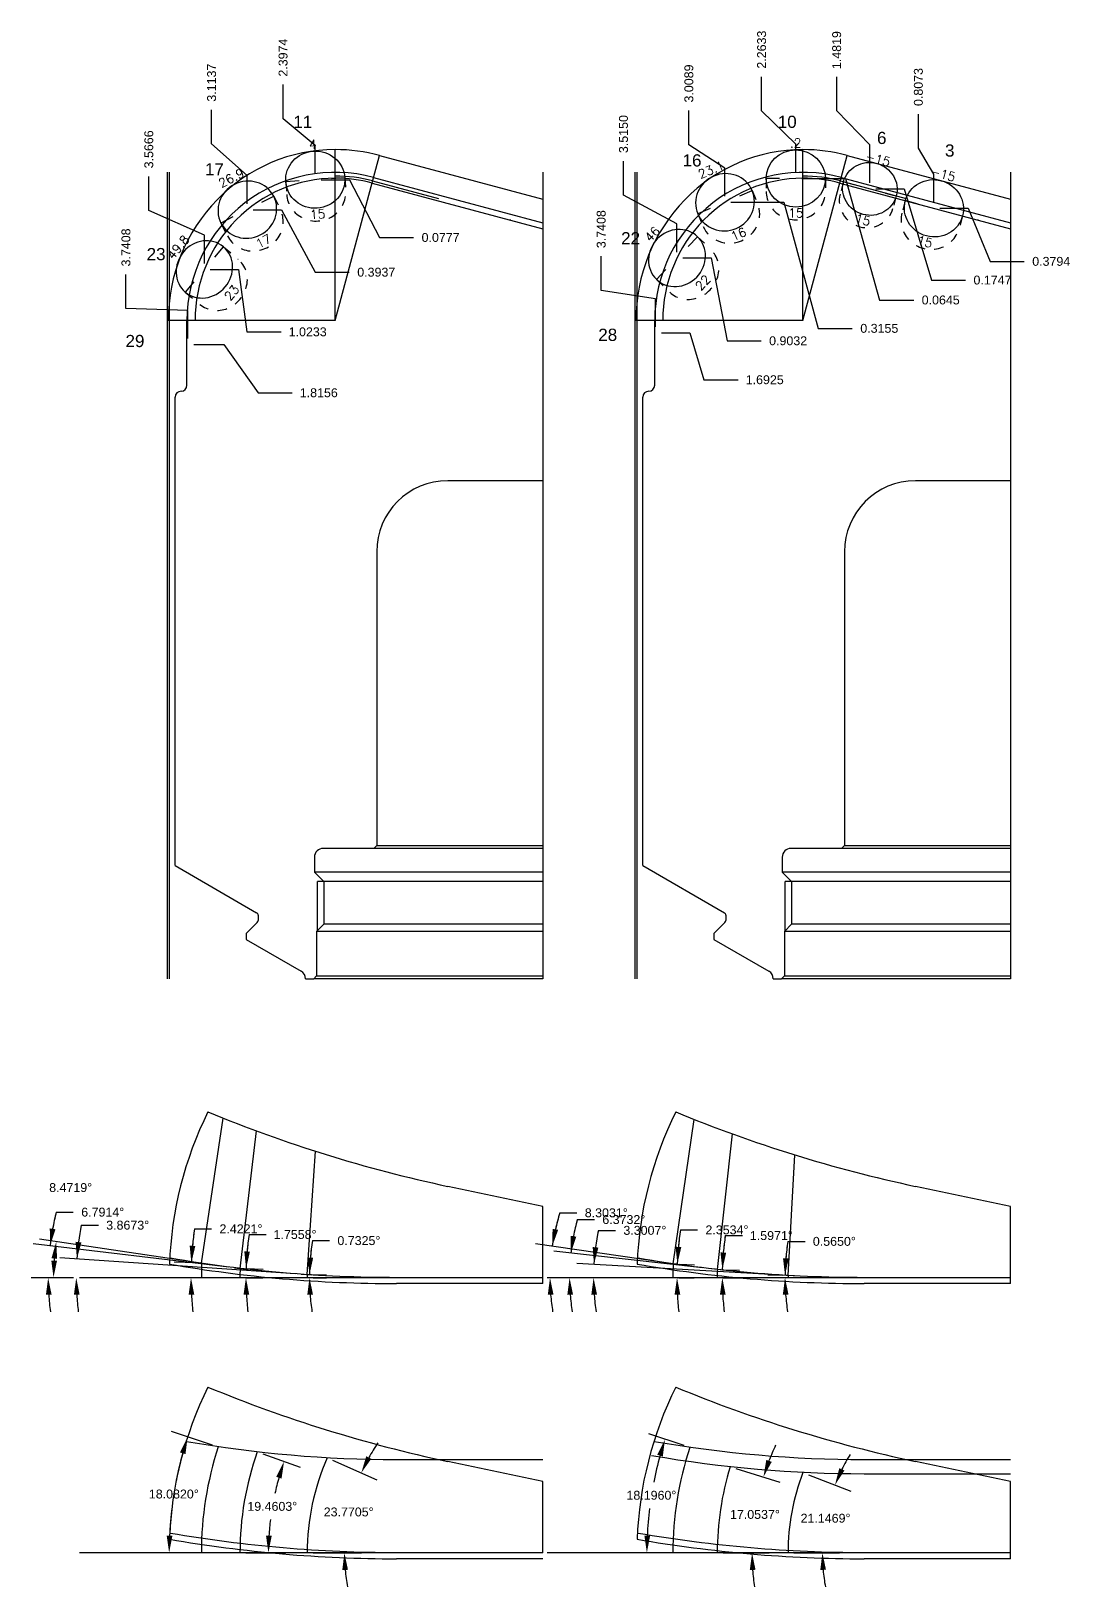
# Model space of a CAD drawing. Header units: inches. Extents: x 97.4 to 144.9, y -24 to -7.6.
# Drawn here: x 117.21 to 128.15, y -23.96 to -7.56 of the extents above; entities that cross this region are included whole.
import ezdxf
from ezdxf.enums import TextEntityAlignment as Align

# ---------------------------------------------------------------- set-up
doc = ezdxf.new("R2010")
doc.units = ezdxf.units.IN
doc.header["$MEASUREMENT"] = 0
doc.linetypes.add('HIDDEN2', pattern=[0.1875, 0.125, -0.0625])
doc.layers.add('Blade_2', color=7, linetype='Continuous', true_color=0xcccc00)
doc.layers.add('Blade_3', color=7, linetype='Continuous', true_color=0x00cc00)
doc.layers.add('Dims', color=4, linetype='Continuous')
doc.styles.add('RomanS', font='romans')
doc.styles.get("Standard").update_dxf_attribs({"font": 'arial.ttf'})
doc.dimstyles.get("Standard").update_dxf_attribs({"dimtxt": 0.09375, "dimasz": 0.18, "dimexe": 0.18, "dimexo": 0.0625, "dimgap": 0.09, "dimtad": 0, "dimtih": 1, "dimtoh": 1, "dimdec": 4, "dimzin": 0, "dimdsep": 46, "dimtxsty": 'Standard', "dimcen": 0.09, "dimadec": 4, "dimazin": 0, "dimtfac": 1, "dimtdec": 4, "dimtofl": 0, "dimtmove": 0, "dimatfit": 3, "dimfxl": 1, "dimtolj": 1, "dimtzin": 0, "dimarcsym": 0})

# ---------------------------------------------------------------- blocks, each defined once
blk = doc.blocks.new('*D96')
at = {"layer": 'Blade_2', "color": 0, "lineweight": -2, "transparency": 16777216}
for p, q in [((120.171, -20.307), (120.351, -20.307)), ((120.179, -20.666), (120.32, -20.668)), ((120.179, -20.697), (120.32, -20.697))]:
    blk.add_line(p, q, dxfattribs=at)
for start, end in [(170.8711, 179.2675), (170.8767, 175.0721), (184.1954, 188.3907)]:
    blk.add_arc((122.599, -20.697), 2.459, start, end, dxfattribs=at)
at = {"layer": 'Blade_2', "color": 0, "transparency": 16777216}
for points in [[(120.179, -20.487), (120.119, -20.484), (120.14, -20.666)], [(120.117, -20.878), (120.177, -20.876), (120.14, -20.697)]]:
    blk.add_solid(points, dxfattribs=at)
at = {"layer": 'Blade_2', "color": 0, "transparency": 16777216, "insert": (120.661, -20.307), "char_height": 0.09375, "attachment_point": 5}
blk.add_mtext('\\A1;0.7325°', dxfattribs=at)
blk = doc.blocks.new('*D97')
at = {"layer": 'Blade_2', "color": 0, "lineweight": -2, "transparency": 16777216}
for p, q in [((119.503, -20.243), (119.683, -20.243)), ((119.471, -20.601), (119.652, -20.607)), ((119.47, -20.697), (119.65, -20.697))]:
    blk.add_line(p, q, dxfattribs=at)
for start, end in [(171.6475, 178.2442), (171.6502, 174.9472), (183.297, 186.5939)]:
    blk.add_arc((122.599, -20.697), 3.129, start, end, dxfattribs=at)
at = {"layer": 'Blade_2', "color": 0, "transparency": 16777216}
for points in [[(119.512, -20.423), (119.453, -20.42), (119.472, -20.601)], [(119.445, -20.878), (119.505, -20.876), (119.47, -20.697)]]:
    blk.add_solid(points, dxfattribs=at)
at = {"layer": 'Blade_2', "color": 0, "transparency": 16777216, "insert": (119.988, -20.243), "char_height": 0.09375, "attachment_point": 5}
blk.add_mtext('\\A1;1.7558°', dxfattribs=at)
blk = doc.blocks.new('*D98')
at = {"layer": 'Blade_2', "color": 0, "lineweight": -2, "transparency": 16777216}
for p, q in [((118.927, -20.182), (119.107, -20.182)), ((118.941, -20.542), (118.715, -20.533)), ((118.938, -20.697), (118.711, -20.697))]:
    blk.add_line(p, q, dxfattribs=at)
for start, end in [(172.0121, 177.5779), (172.0137, 174.7958), (182.7821, 185.5642)]:
    blk.add_arc((122.599, -20.697), 3.707, start, end, dxfattribs=at)
at = {"layer": 'Blade_2', "color": 0, "transparency": 16777216}
for points in [[(118.937, -20.363), (118.877, -20.359), (118.895, -20.54)], [(118.866, -20.878), (118.926, -20.876), (118.891, -20.697)]]:
    blk.add_solid(points, dxfattribs=at)
at = {"layer": 'Blade_2', "color": 0, "transparency": 16777216, "insert": (119.418, -20.182), "char_height": 0.09375, "attachment_point": 5}
blk.add_mtext('\\A1;2.4221°', dxfattribs=at)
blk = doc.blocks.new('*D99')
at = {"layer": 'Blade_2', "color": 0, "lineweight": -2, "transparency": 16777216}
for p, q in [((117.735, -20.144), (117.915, -20.144)), ((119.991, -20.657), (117.509, -20.489)), ((117.653, -20.697), (117.502, -20.697))]:
    blk.add_line(p, q, dxfattribs=at)
for start, end in [(169.0267, 176.1327), (169.0301, 172.5814), (183.5513, 187.1026)]:
    blk.add_arc((120.586, -20.697), 2.905, start, end, dxfattribs=at)
at = {"layer": 'Blade_2', "color": 0, "transparency": 16777216}
for points in [[(117.736, -20.325), (117.676, -20.319), (117.688, -20.501)], [(117.657, -20.878), (117.717, -20.876), (117.682, -20.697)]]:
    blk.add_solid(points, dxfattribs=at)
at = {"layer": 'Blade_2', "color": 0, "transparency": 16777216, "insert": (118.224, -20.144), "char_height": 0.09375, "attachment_point": 5}
blk.add_mtext('\\A1;3.8673°', dxfattribs=at)
blk = doc.blocks.new('*D100')
at = {"layer": 'Blade_2', "color": 0, "lineweight": -2, "transparency": 16777216}
for p, q in [((117.471, -20.007), (117.651, -20.007)), ((119.289, -20.585), (117.227, -20.339)), ((117.653, -20.697), (117.206, -20.697))]:
    blk.add_line(p, q, dxfattribs=at)
for start, end in [(165.9502, 173.2086), (165.9538, 169.5812), (183.6274, 187.2547)]:
    blk.add_arc((120.23, -20.697), 2.844, start, end, dxfattribs=at)
at = {"layer": 'Blade_2', "color": 0, "transparency": 16777216}
for points in [[(117.463, -20.187), (117.403, -20.178), (117.406, -20.361)], [(117.362, -20.878), (117.422, -20.876), (117.386, -20.697)]]:
    blk.add_solid(points, dxfattribs=at)
at = {"layer": 'Blade_2', "color": 0, "transparency": 16777216, "insert": (117.961, -20.007), "char_height": 0.09375, "attachment_point": 5}
blk.add_mtext('\\A1;6.7914°', dxfattribs=at)
blk = doc.blocks.new('*D101')
at = {"layer": 'Blade_2', "color": 0, "lineweight": -2, "transparency": 16777216}
for p, q in [((118.83, -20.519), (117.293, -20.29)), ((117.653, -20.697), (117.262, -20.697))]:
    blk.add_line(p, q, dxfattribs=at)
blk.add_arc((120.024, -20.697), 2.582, 175.5233, 176.0048, dxfattribs=at)
at = {"layer": 'Blade_2', "color": 0, "transparency": 16777216}
for points in [[(117.421, -20.492), (117.48, -20.499), (117.471, -20.317)], [(117.479, -20.518), (117.419, -20.516), (117.442, -20.697)]]:
    blk.add_solid(points, dxfattribs=at)
at = {"layer": 'Blade_2', "color": 0, "transparency": 16777216, "insert": (117.623, -19.748), "char_height": 0.09375, "attachment_point": 5}
blk.add_mtext('\\A1;8.4719°', dxfattribs=at)
blk = doc.blocks.new('*D102')
at = {"layer": 'Dims', "color": 0, "lineweight": -2, "transparency": 16777216}
for p, q in [((119.862, -8.483), (119.862, -8.123)), ((120.201, -8.765), (119.862, -8.483)), ((120.201, -9.062), (120.201, -8.765))]:
    blk.add_line(p, q, dxfattribs=at)
at = {"layer": 'Dims', "color": 0, "transparency": 16777216, "insert": (119.862, -7.838), "char_height": 0.0938, "attachment_point": 5, "rotation": 90}
blk.add_mtext('\\A1;2.3974', dxfattribs=at)
blk = doc.blocks.new('*D103')
at = {"layer": 'Dims', "color": 0, "lineweight": -2, "transparency": 16777216}
for p, q in [((119.109, -8.747), (119.109, -8.387)), ((119.485, -9.081), (119.109, -8.747)), ((119.485, -9.378), (119.485, -9.081))]:
    blk.add_line(p, q, dxfattribs=at)
at = {"layer": 'Dims', "color": 0, "transparency": 16777216, "insert": (119.109, -8.102), "char_height": 0.0938, "attachment_point": 5, "rotation": 90}
blk.add_mtext('\\A1;3.1137', dxfattribs=at)
blk = doc.blocks.new('*D104')
at = {"layer": 'Dims', "color": 0, "lineweight": -2, "transparency": 16777216}
for p, q in [((118.447, -9.45), (118.447, -9.09)), ((119.032, -9.71), (118.447, -9.45)), ((119.032, -10.008), (119.032, -9.71))]:
    blk.add_line(p, q, dxfattribs=at)
at = {"layer": 'Dims', "color": 0, "transparency": 16777216, "insert": (118.447, -8.805), "char_height": 0.0938, "attachment_point": 5, "rotation": 90}
blk.add_mtext('\\A1;3.5666', dxfattribs=at)
blk = doc.blocks.new('*D105')
at = {"layer": 'Dims', "color": 0, "lineweight": -2, "transparency": 16777216}
for p, q in [((120.264, -9.125), (120.561, -9.125)), ((120.561, -9.125), (120.877, -9.734)), ((120.877, -9.734), (121.237, -9.734))]:
    blk.add_line(p, q, dxfattribs=at)
at = {"layer": 'Dims', "color": 0, "transparency": 16777216, "insert": (121.522, -9.734), "char_height": 0.0938, "attachment_point": 5}
blk.add_mtext('\\A1;0.0777', dxfattribs=at)
blk = doc.blocks.new('*D106')
at = {"layer": 'Dims', "color": 0, "lineweight": -2, "transparency": 16777216}
for p, q in [((119.548, -9.441), (119.845, -9.441)), ((119.845, -9.441), (120.199, -10.1)), ((120.199, -10.1), (120.559, -10.1))]:
    blk.add_line(p, q, dxfattribs=at)
at = {"layer": 'Dims', "color": 0, "transparency": 16777216, "insert": (120.844, -10.1), "char_height": 0.0938, "attachment_point": 5}
blk.add_mtext('\\A1;0.3937', dxfattribs=at)
blk = doc.blocks.new('*D107')
at = {"layer": 'Dims', "color": 0, "lineweight": -2, "transparency": 16777216}
for p, q in [((119.095, -10.07), (119.392, -10.07)), ((119.392, -10.07), (119.481, -10.729)), ((119.481, -10.729), (119.841, -10.729))]:
    blk.add_line(p, q, dxfattribs=at)
at = {"layer": 'Dims', "color": 0, "transparency": 16777216, "insert": (120.121, -10.729), "char_height": 0.0938, "attachment_point": 5}
blk.add_mtext('\\A1;1.0233', dxfattribs=at)
blk = doc.blocks.new('*D108')
at = {"layer": 'Blade_3', "color": 0, "lineweight": -2, "transparency": 16777216}
for p, q in [((123.185, -20.199), (123.365, -20.199)), ((125.059, -20.667), (122.958, -20.546))]:
    blk.add_line(p, q, dxfattribs=at)
for start, end in [(168.2754, 176.6993), (168.2811, 172.4902), (184.2091, 188.4182)]:
    blk.add_arc((125.585, -20.697), 2.451, start, end, dxfattribs=at)
at = {"layer": 'Blade_3', "color": 0, "transparency": 16777216}
for points in [[(123.185, -20.38), (123.125, -20.374), (123.138, -20.556)], [(123.111, -20.878), (123.171, -20.876), (123.134, -20.697)]]:
    blk.add_solid(points, dxfattribs=at)
at = {"layer": 'Blade_3', "color": 0, "transparency": 16777216, "insert": (123.675, -20.199), "char_height": 0.09375, "attachment_point": 5}
blk.add_mtext('\\A1;3.3007°', dxfattribs=at)
blk = doc.blocks.new('*D109')
at = {"layer": 'Blade_3', "color": 0, "lineweight": -2, "transparency": 16777216}
for p, q in [((122.963, -20.085), (123.143, -20.085)), ((124.282, -20.593), (122.717, -20.418))]:
    blk.add_line(p, q, dxfattribs=at)
for start, end in [(164.7629, 173.6268), (164.7696, 169.1982), (184.4286, 188.8572)]:
    blk.add_arc((125.21, -20.697), 2.329, start, end, dxfattribs=at)
at = {"layer": 'Blade_3', "color": 0, "transparency": 16777216}
for points in [[(122.952, -20.265), (122.893, -20.256), (122.895, -20.438)], [(122.858, -20.878), (122.918, -20.876), (122.881, -20.697)]]:
    blk.add_solid(points, dxfattribs=at)
at = {"layer": 'Blade_3', "color": 0, "transparency": 16777216, "insert": (123.453, -20.085), "char_height": 0.09375, "attachment_point": 5}
blk.add_mtext('\\A1;6.3732°', dxfattribs=at)
blk = doc.blocks.new('*D110')
at = {"layer": 'Blade_3', "color": 0, "lineweight": -2, "transparency": 16777216}
for p, q in [((122.779, -20.014), (122.959, -20.014)), ((123.854, -20.533), (122.521, -20.339))]:
    blk.add_line(p, q, dxfattribs=at)
for start, end in [(162.7192, 171.6969), (162.7261, 167.2115), (184.4854, 188.9708)]:
    blk.add_arc((124.975, -20.697), 2.3, start, end, dxfattribs=at)
at = {"layer": 'Blade_3', "color": 0, "transparency": 16777216}
for points in [[(122.761, -20.193), (122.702, -20.182), (122.699, -20.365)], [(122.652, -20.878), (122.712, -20.876), (122.675, -20.697)]]:
    blk.add_solid(points, dxfattribs=at)
at = {"layer": 'Blade_3', "color": 0, "transparency": 16777216, "insert": (123.268, -20.014), "char_height": 0.09375, "attachment_point": 5}
blk.add_mtext('\\A1;8.3031°', dxfattribs=at)
blk = doc.blocks.new('*D111')
at = {"layer": 'Blade_3', "color": 0, "lineweight": -2, "transparency": 16777216}
for p, q in [((125.183, -20.315), (125.363, -20.315)), ((125.121, -20.673), (124.972, -20.672)), ((125.121, -20.697), (124.972, -20.697))]:
    blk.add_line(p, q, dxfattribs=at)
for start, end in [(170.7468, 179.435), (170.753, 175.094), (184.341, 188.682)]:
    blk.add_arc((127.528, -20.697), 2.376, start, end, dxfattribs=at)
at = {"layer": 'Blade_3', "color": 0, "transparency": 16777216}
for points in [[(125.191, -20.495), (125.131, -20.492), (125.152, -20.674)], [(125.129, -20.878), (125.189, -20.876), (125.152, -20.697)]]:
    blk.add_solid(points, dxfattribs=at)
at = {"layer": 'Blade_3', "color": 0, "transparency": 16777216, "insert": (125.672, -20.315), "char_height": 0.09375, "attachment_point": 5}
blk.add_mtext('\\A1;0.5650°', dxfattribs=at)
blk = doc.blocks.new('*D112')
at = {"layer": 'Blade_3', "color": 0, "lineweight": -2, "transparency": 16777216}
for p, q in [((124.523, -20.254), (124.703, -20.254)), ((124.502, -20.613), (124.672, -20.617)), ((124.501, -20.697), (124.671, -20.697))]:
    blk.add_line(p, q, dxfattribs=at)
for start, end in [(171.6087, 178.4029), (171.6117, 175.0073), (183.3956, 186.7911)]:
    blk.add_arc((127.528, -20.697), 3.038, start, end, dxfattribs=at)
at = {"layer": 'Blade_3', "color": 0, "transparency": 16777216}
for points in [[(124.532, -20.434), (124.472, -20.431), (124.492, -20.612)], [(124.466, -20.878), (124.526, -20.876), (124.491, -20.697)]]:
    blk.add_solid(points, dxfattribs=at)
at = {"layer": 'Blade_3', "color": 0, "transparency": 16777216, "insert": (125.008, -20.254), "char_height": 0.09375, "attachment_point": 5}
blk.add_mtext('\\A1;1.5971°', dxfattribs=at)
blk = doc.blocks.new('*D113')
at = {"layer": 'Blade_3', "color": 0, "lineweight": -2, "transparency": 16777216}
for p, q in [((124.05, -20.194), (124.23, -20.194)), ((124.036, -20.553), (124.197, -20.56)), ((124.033, -20.697), (124.194, -20.697))]:
    blk.add_line(p, q, dxfattribs=at)
for start, end in [(171.7753, 177.6466), (171.7773, 174.7119), (182.9347, 185.8693)]:
    blk.add_arc((127.528, -20.697), 3.515, start, end, dxfattribs=at)
at = {"layer": 'Blade_3', "color": 0, "transparency": 16777216}
for points in [[(124.059, -20.375), (123.999, -20.371), (124.017, -20.553)], [(123.988, -20.878), (124.048, -20.876), (124.014, -20.697)]]:
    blk.add_solid(points, dxfattribs=at)
at = {"layer": 'Blade_3', "color": 0, "transparency": 16777216, "insert": (124.54, -20.194), "char_height": 0.09375, "attachment_point": 5}
blk.add_mtext('\\A1;2.3534°', dxfattribs=at)
blk = doc.blocks.new('*D114')
at = {"layer": 'Dims', "color": 0, "lineweight": -2, "transparency": 16777216}
for p, q in [((126.558, -8.793), (126.558, -8.433)), ((126.721, -9.066), (126.558, -8.793)), ((126.721, -9.364), (126.721, -9.066))]:
    blk.add_line(p, q, dxfattribs=at)
at = {"layer": 'Dims', "color": 0, "transparency": 16777216, "insert": (126.558, -8.148), "char_height": 0.0938, "attachment_point": 5, "rotation": 90}
blk.add_mtext('\\A1;0.8073', dxfattribs=at)
blk = doc.blocks.new('*D115')
at = {"layer": 'Dims', "color": 0, "lineweight": -2, "transparency": 16777216}
for p, q in [((125.697, -8.399), (125.697, -8.039)), ((126.047, -8.759), (125.697, -8.399)), ((126.047, -9.159), (126.047, -8.759))]:
    blk.add_line(p, q, dxfattribs=at)
at = {"layer": 'Dims', "color": 0, "transparency": 16777216, "insert": (125.697, -7.759), "char_height": 0.0938, "attachment_point": 5, "rotation": 90}
blk.add_mtext('\\A1;1.4819', dxfattribs=at)
blk = doc.blocks.new('*D116')
at = {"layer": 'Dims', "color": 0, "lineweight": -2, "transparency": 16777216}
for p, q in [((124.906, -8.399), (124.906, -8.039)), ((125.265, -8.751), (124.906, -8.399)), ((125.265, -9.049), (125.265, -8.751))]:
    blk.add_line(p, q, dxfattribs=at)
at = {"layer": 'Dims', "color": 0, "transparency": 16777216, "insert": (124.906, -7.754), "char_height": 0.0938, "attachment_point": 5, "rotation": 90}
blk.add_mtext('\\A1;2.2633', dxfattribs=at)
blk = doc.blocks.new('*D117')
at = {"layer": 'Dims', "color": 0, "lineweight": -2, "transparency": 16777216}
for p, q in [((124.139, -8.756), (124.139, -8.396)), ((124.519, -9.003), (124.139, -8.756)), ((124.519, -9.3), (124.519, -9.003))]:
    blk.add_line(p, q, dxfattribs=at)
at = {"layer": 'Dims', "color": 0, "transparency": 16777216, "insert": (124.139, -8.111), "char_height": 0.0938, "attachment_point": 5, "rotation": 90}
blk.add_mtext('\\A1;3.0089', dxfattribs=at)
blk = doc.blocks.new('*D118')
at = {"layer": 'Dims', "color": 0, "lineweight": -2, "transparency": 16777216}
for p, q in [((123.45, -9.289), (123.45, -8.929)), ((124.013, -9.59), (123.45, -9.289)), ((124.013, -9.888), (124.013, -9.59))]:
    blk.add_line(p, q, dxfattribs=at)
at = {"layer": 'Dims', "color": 0, "transparency": 16777216, "insert": (123.45, -8.644), "char_height": 0.0938, "attachment_point": 5, "rotation": 90}
blk.add_mtext('\\A1;3.5150', dxfattribs=at)
blk = doc.blocks.new('*D119')
at = {"layer": 'Dims', "color": 0, "lineweight": -2, "transparency": 16777216}
for p, q in [((126.784, -9.426), (127.081, -9.426)), ((127.081, -9.426), (127.314, -9.986)), ((127.314, -9.986), (127.674, -9.986))]:
    blk.add_line(p, q, dxfattribs=at)
at = {"layer": 'Dims', "color": 0, "transparency": 16777216, "insert": (127.958, -9.986), "char_height": 0.0938, "attachment_point": 5}
blk.add_mtext('\\A1;0.3794', dxfattribs=at)
blk = doc.blocks.new('*D120')
at = {"layer": 'Dims', "color": 0, "lineweight": -2, "transparency": 16777216}
for p, q in [((126.109, -9.222), (126.407, -9.222)), ((126.407, -9.222), (126.695, -10.183)), ((126.695, -10.183), (127.055, -10.183))]:
    blk.add_line(p, q, dxfattribs=at)
at = {"layer": 'Dims', "color": 0, "transparency": 16777216, "insert": (127.339, -10.183), "char_height": 0.0938, "attachment_point": 5}
blk.add_mtext('\\A1;0.1747', dxfattribs=at)
blk = doc.blocks.new('*D121')
at = {"layer": 'Dims', "color": 0, "lineweight": -2, "transparency": 16777216}
for p, q in [((125.328, -9.111), (125.789, -9.111)), ((125.789, -9.111), (126.149, -10.393)), ((126.149, -10.393), (126.509, -10.393))]:
    blk.add_line(p, q, dxfattribs=at)
at = {"layer": 'Dims', "color": 0, "transparency": 16777216, "insert": (126.793, -10.393), "char_height": 0.0938, "attachment_point": 5}
blk.add_mtext('\\A1;0.0645', dxfattribs=at)
blk = doc.blocks.new('*D122')
at = {"layer": 'Dims', "color": 0, "lineweight": -2, "transparency": 16777216}
for p, q in [((124.582, -9.363), (125.141, -9.363)), ((125.141, -9.363), (125.501, -10.692)), ((125.501, -10.692), (125.861, -10.692))]:
    blk.add_line(p, q, dxfattribs=at)
at = {"layer": 'Dims', "color": 0, "transparency": 16777216, "insert": (126.146, -10.692), "char_height": 0.0938, "attachment_point": 5}
blk.add_mtext('\\A1;0.3155', dxfattribs=at)
blk = doc.blocks.new('*D123')
at = {"layer": 'Dims', "color": 0, "lineweight": -2, "transparency": 16777216}
for p, q in [((124.076, -9.95), (124.373, -9.95)), ((124.373, -9.95), (124.541, -10.823)), ((124.541, -10.823), (124.901, -10.823))]:
    blk.add_line(p, q, dxfattribs=at)
at = {"layer": 'Dims', "color": 0, "transparency": 16777216, "insert": (125.185, -10.823), "char_height": 0.0938, "attachment_point": 5}
blk.add_mtext('\\A1;0.9032', dxfattribs=at)
blk = doc.blocks.new('*D175')
at = {"color": 0, "lineweight": -2, "transparency": 16777216}
for p, q in [((120.384, -22.622), (120.851, -22.827)), ((120.179, -23.597), (120.688, -23.597))]:
    blk.add_line(p, q, dxfattribs=at)
for start, end in [(146.3589, 151.2942), (184.9353, 189.8706)]:
    blk.add_arc((122.599, -23.597), 2.09, start, end, dxfattribs=at)
at = {"color": 0, "transparency": 16777216}
for points in [[(120.792, -22.606), (120.738, -22.58), (120.686, -22.754)], [(120.486, -23.778), (120.546, -23.776), (120.508, -23.597)]]:
    blk.add_solid(points, dxfattribs=at)
at = {"color": 0, "transparency": 16777216, "insert": (120.553, -23.167), "char_height": 0.09375, "attachment_point": 5}
blk.add_mtext('\\A1;23.7705°', dxfattribs=at)
blk = doc.blocks.new('*D176')
at = {"color": 0, "lineweight": -2, "transparency": 16777216}
for p, q in [((119.648, -22.555), (120.042, -22.694)), ((119.47, -23.597), (119.887, -23.597))]:
    blk.add_line(p, q, dxfattribs=at)
for start, end in [(164.1064, 167.4853), (173.0314, 176.4333)]:
    blk.add_arc((122.599, -23.597), 2.892, start, end, dxfattribs=at)
at = {"color": 0, "transparency": 16777216}
for points in [[(119.789, -22.796), (119.846, -22.814), (119.872, -22.634)], [(119.742, -23.418), (119.682, -23.416), (119.707, -23.597)]]:
    blk.add_solid(points, dxfattribs=at)
at = {"color": 0, "transparency": 16777216, "insert": (119.748, -23.108), "char_height": 0.09375, "attachment_point": 5}
blk.add_mtext('\\A1;19.4603°', dxfattribs=at)
blk = doc.blocks.new('*D177')
at = {"color": 0, "lineweight": -2, "transparency": 16777216}
for p, q in [((119.118, -22.461), (118.685, -22.319)), ((118.938, -23.597), (118.481, -23.597))]:
    blk.add_line(p, q, dxfattribs=at)
for start, end in [(164.5375, 168.9214), (172.9851, 177.3805)]:
    blk.add_arc((122.599, -23.597), 3.937, start, end, dxfattribs=at)
at = {"color": 0, "transparency": 16777216}
for points in [[(118.775, -22.539), (118.833, -22.556), (118.856, -22.375)], [(118.695, -23.418), (118.635, -23.416), (118.661, -23.597)]]:
    blk.add_solid(points, dxfattribs=at)
at = {"color": 0, "transparency": 16777216, "insert": (118.71, -22.978), "char_height": 0.09375, "attachment_point": 5}
blk.add_mtext('\\A1;18.0820°', dxfattribs=at)
blk = doc.blocks.new('*D178')
at = {"color": 0, "lineweight": -2, "transparency": 16777216}
for p, q in [((125.4, -22.774), (125.847, -22.947)), ((125.246, -23.597), (125.726, -23.597))]:
    blk.add_line(p, q, dxfattribs=at)
for start, end in [(148.4473, 153.6502), (185.2029, 190.4058)]:
    blk.add_arc((127.528, -23.597), 1.983, start, end, dxfattribs=at)
at = {"color": 0, "transparency": 16777216}
for points in [[(125.779, -22.729), (125.724, -22.705), (125.679, -22.882)], [(125.524, -23.778), (125.584, -23.775), (125.546, -23.597)]]:
    blk.add_solid(points, dxfattribs=at)
at = {"color": 0, "transparency": 16777216, "insert": (125.579, -23.233), "char_height": 0.09375, "attachment_point": 5}
blk.add_mtext('\\A1;21.1469°', dxfattribs=at)
blk = doc.blocks.new('*D179')
at = {"color": 0, "lineweight": -2, "transparency": 16777216}
for p, q in [((124.634, -22.709), (125.097, -22.851)), ((124.501, -23.597), (124.985, -23.597))]:
    blk.add_line(p, q, dxfattribs=at)
for start, end in [(155.3703, 159.1583), (183.788, 187.576)]:
    blk.add_arc((127.528, -23.597), 2.723, start, end, dxfattribs=at)
at = {"color": 0, "transparency": 16777216}
for points in [[(125.012, -22.638), (124.955, -22.618), (124.925, -22.798)], [(124.781, -23.778), (124.841, -23.776), (124.805, -23.597)]]:
    blk.add_solid(points, dxfattribs=at)
at = {"color": 0, "transparency": 16777216, "insert": (124.835, -23.193), "char_height": 0.09375, "attachment_point": 5}
blk.add_mtext('\\A1;17.0537°', dxfattribs=at)
blk = doc.blocks.new('*D180')
at = {"color": 0, "lineweight": -2, "transparency": 16777216}
for p, q in [((124.089, -22.467), (123.716, -22.344)), ((123.908, -23.597), (123.516, -23.597))]:
    blk.add_line(p, q, dxfattribs=at)
for start, end in [(164.4951, 168.8082), (172.9837, 177.3089)]:
    blk.add_arc((127.528, -23.597), 3.833, start, end, dxfattribs=at)
at = {"color": 0, "transparency": 16777216}
for points in [[(123.806, -22.564), (123.864, -22.581), (123.887, -22.4)], [(123.73, -23.418), (123.67, -23.416), (123.696, -23.597)]]:
    blk.add_solid(points, dxfattribs=at)
at = {"color": 0, "transparency": 16777216, "insert": (123.744, -22.991), "char_height": 0.09375, "attachment_point": 5}
blk.add_mtext('\\A1;18.1960°', dxfattribs=at)
blk = doc.blocks.new('*D192')
at = {"layer": 'Dims', "color": 0, "lineweight": -2, "transparency": 16777216}
for p, q in [((118.206, -10.484), (118.206, -10.124)), ((118.858, -10.503), (118.206, -10.484)), ((118.858, -10.8), (118.858, -10.503))]:
    blk.add_line(p, q, dxfattribs=at)
at = {"layer": 'Dims', "color": 0, "transparency": 16777216, "insert": (118.206, -9.839), "char_height": 0.0938, "attachment_point": 5, "rotation": 90}
blk.add_mtext('\\A1;3.7408', dxfattribs=at)
blk = doc.blocks.new('*D193')
at = {"layer": 'Dims', "color": 0, "lineweight": -2, "transparency": 16777216}
for p, q in [((118.92, -10.863), (119.238, -10.863)), ((119.238, -10.863), (119.598, -11.371)), ((119.598, -11.371), (119.958, -11.371))]:
    blk.add_line(p, q, dxfattribs=at)
at = {"layer": 'Dims', "color": 0, "transparency": 16777216, "insert": (120.238, -11.371), "char_height": 0.0938, "attachment_point": 5}
blk.add_mtext('\\A1;1.8156', dxfattribs=at)
blk = doc.blocks.new('*D194')
at = {"layer": 'Dims', "color": 0, "lineweight": -2, "transparency": 16777216}
for p, q in [((123.215, -10.291), (123.215, -9.931)), ((123.788, -10.379), (123.215, -10.291)), ((123.788, -10.677), (123.788, -10.379))]:
    blk.add_line(p, q, dxfattribs=at)
at = {"layer": 'Dims', "color": 0, "transparency": 16777216, "insert": (123.215, -9.646), "char_height": 0.0938, "attachment_point": 5, "rotation": 90}
blk.add_mtext('\\A1;3.7408', dxfattribs=at)
blk = doc.blocks.new('1613@15')
for p, q in [((-0.17, 0), (-0.312, 0)), ((0.171, 0), (0.312, 0))]:
    blk.add_line(p, q)
at = {"color": 8, "linetype": 'HIDDEN2', "ltscale": 0.5}
blk.add_line((-0.312, 0), (-0.312, -0.135), dxfattribs=at)
at = {"color": 8, "linetype": 'HIDDEN2', "ltscale": 0.5, "flags": 128}
blk.add_lwpolyline([(0.312, 0), (0.312, -0.135)], dxfattribs=at)
blk.add_ellipse((0, 0), major_axis=(-0.312, 0), ratio=0.965926, start_param=-3.141592653589793, end_param=3.141592653589793)
at = {"color": 8, "linetype": 'HIDDEN2', "ltscale": 0.5}
blk.add_ellipse((0, -0.135), major_axis=(-0.312, 0), ratio=0.965926, start_param=0, end_param=3.141593, dxfattribs=at)
at = {"style": 'RomanS'}
blk.add_text('15', height=0.094, dxfattribs=at).set_placement((0, -0.364), align=Align.MIDDLE_CENTER)
blk.add_attdef('ANG', text='', height=0.094, dxfattribs=at).set_placement((0, 0.298), align=Align.BOTTOM_CENTER)
blk = doc.blocks.new('1613@17')
for p, q in [((-0.17, 0), (-0.313, 0)), ((0.171, 0), (0.312, 0))]:
    blk.add_line(p, q)
at = {"color": 8, "linetype": 'HIDDEN2', "ltscale": 0.5}
blk.add_line((-0.313, 0), (-0.313, -0.152), dxfattribs=at)
at = {"color": 8, "linetype": 'HIDDEN2', "ltscale": 0.5, "flags": 128}
blk.add_lwpolyline([(0.312, 0), (0.312, -0.152)], dxfattribs=at)
blk.add_ellipse((0, 0), major_axis=(-0.312, 0), ratio=0.95632, start_param=3.141593, end_param=9.424778)
at = {"color": 8, "linetype": 'HIDDEN2', "ltscale": 0.5}
blk.add_ellipse((0, -0.152), major_axis=(-0.312, 0), ratio=0.95632, start_param=0, end_param=3.141593, dxfattribs=at)
at = {"style": 'RomanS'}
blk.add_text('17', height=0.094, dxfattribs=at).set_placement((0.001, -0.373), align=Align.MIDDLE_CENTER)
blk.add_attdef('ANG', text='', height=0.094, dxfattribs=at).set_placement((0, 0.298), align=Align.BOTTOM_CENTER)
blk = doc.blocks.new('1613@23')
for p, q in [((-0.17, 0), (-0.313, 0)), ((0.171, 0), (0.312, 0))]:
    blk.add_line(p, q)
at = {"color": 8, "linetype": 'HIDDEN2', "ltscale": 0.5}
blk.add_line((-0.313, 0), (-0.313, -0.203), dxfattribs=at)
at = {"color": 8, "linetype": 'HIDDEN2', "ltscale": 0.5, "flags": 128}
blk.add_lwpolyline([(0.312, 0), (0.312, -0.203)], dxfattribs=at)
blk.add_ellipse((0, 0), major_axis=(-0.312, 0), ratio=0.920512, start_param=3.141593, end_param=9.424778)
at = {"color": 8, "linetype": 'HIDDEN2', "ltscale": 0.5}
blk.add_ellipse((0, -0.203), major_axis=(-0.312, 0), ratio=0.920512, start_param=0, end_param=3.141593, dxfattribs=at)
at = {"style": 'RomanS'}
blk.add_text('23', height=0.094, dxfattribs=at).set_placement((-0.001, -0.379), align=Align.MIDDLE_CENTER)
blk.add_attdef('ANG', text='', height=0.094, dxfattribs=at).set_placement((0, 0.287), align=Align.BOTTOM_CENTER)
blk = doc.blocks.new('14513@15')
at = {"color": 8, "linetype": 'HIDDEN2', "ltscale": 0.5}
blk.add_line((-0.288, 0), (-0.288, -0.135), dxfattribs=at)
for p, q in [((-0.17, 0), (-0.265, 0)), ((0.171, 0), (0.264, 0))]:
    blk.add_line(p, q)
at = {"color": 8, "linetype": 'HIDDEN2', "ltscale": 0.5, "flags": 128}
blk.add_lwpolyline([(0.288, 0), (0.288, -0.135)], dxfattribs=at)
blk.add_ellipse((0, 0), major_axis=(0.288, 0), ratio=0.965927)
at = {"color": 8, "linetype": 'HIDDEN2', "ltscale": 0.5}
blk.add_ellipse((0, -0.135), major_axis=(0.288, 0), ratio=0.965927, start_param=3.141593, end_param=6.283185, dxfattribs=at)
at = {"style": 'RomanS'}
blk.add_text('15', height=0.094, dxfattribs=at).set_placement((0.013, -0.333), align=Align.MIDDLE_CENTER)
blk.add_attdef('ANG', text='', height=0.094, dxfattribs=at).set_placement((0, 0.251), align=Align.BOTTOM_CENTER)
blk = doc.blocks.new('1613@16')
for p, q in [((-0.17, 0), (-0.312, 0)), ((0.171, 0), (0.312, 0))]:
    blk.add_line(p, q)
at = {"color": 8, "linetype": 'HIDDEN2', "ltscale": 0.5}
blk.add_line((-0.312, 0), (-0.312, -0.143), dxfattribs=at)
at = {"color": 8, "linetype": 'HIDDEN2', "ltscale": 0.5, "flags": 128}
blk.add_lwpolyline([(0.312, 0), (0.312, -0.143)], dxfattribs=at)
at = {"extrusion": (0, 0, -1)}
blk.add_ellipse((0, 0), major_axis=(-0.312, 0), ratio=0.961248, start_param=-3.141592653589793, end_param=3.141592653589793, dxfattribs=at)
at = {"color": 8, "linetype": 'HIDDEN2', "ltscale": 0.5}
blk.add_ellipse((0, -0.143), major_axis=(0.312, 0), ratio=0.953717, start_param=3.141593, end_param=6.283185, dxfattribs=at)
at = {"style": 'RomanS'}
blk.add_text('16', height=0.094, dxfattribs=at).set_placement((0, -0.364), align=Align.MIDDLE_CENTER)
blk.add_attdef('ANG', text='', height=0.094, dxfattribs=at).set_placement((0, 0.298), align=Align.BOTTOM_CENTER)
blk = doc.blocks.new('1613@22')
for p, q in [((-0.17, 0), (-0.313, 0)), ((0.171, 0), (0.312, 0))]:
    blk.add_line(p, q)
at = {"color": 8, "linetype": 'HIDDEN2', "ltscale": 0.5}
blk.add_line((-0.313, 0), (-0.313, -0.195), dxfattribs=at)
at = {"color": 8, "linetype": 'HIDDEN2', "ltscale": 0.5, "flags": 128}
blk.add_lwpolyline([(0.312, 0), (0.312, -0.195)], dxfattribs=at)
blk.add_ellipse((0, 0), major_axis=(-0.312, 0), ratio=0.927168, start_param=3.141593, end_param=9.424778)
at = {"color": 8, "linetype": 'HIDDEN2', "ltscale": 0.5}
blk.add_ellipse((0, -0.195), major_axis=(-0.312, 0), ratio=0.927168, start_param=0, end_param=3.141593, dxfattribs=at)
at = {"style": 'RomanS'}
blk.add_text('22', height=0.094, dxfattribs=at).set_placement((0.003, -0.376), align=Align.MIDDLE_CENTER)
blk.add_attdef('ANG', text='', height=0.094, dxfattribs=at).set_placement((0, 0.287), align=Align.BOTTOM_CENTER)

msp = doc.modelspace()

# ---------------------------------------------------------------- linework, layer by layer
for p, q in [((120.41133, -10.60946), (120.41133, -8.80761)), ((125.34093, -10.60946), (125.34093, -8.80761)), ((120.41133, -10.60946), (120.87768, -8.86901)), ((120.87768, -8.86901), (122.59883, -9.33018)), ((125.34093, -10.60946), (125.80728, -8.86901)), ((125.80728, -8.86901), (127.52843, -9.33018)), ((118.64133, -9.04696), (118.64133, -17.54696)), ((118.66133, -9.04696), (118.66133, -17.54696)), ((120.81573, -9.1002), (122.59883, -9.57798)), ((122.59883, -9.04696), (122.59883, -17.54696)), ((123.57093, -9.04696), (123.57093, -17.54696)), ((123.59093, -9.04696), (123.59093, -17.54696)), ((125.74533, -9.1002), (127.52843, -9.57798)), ((127.52843, -9.04696), (127.52843, -17.54696)), ((122.2563, -9.54444), (122.2563, -9.55091)), ((127.18591, -9.54444), (127.18591, -9.55091)), ((120.41133, -10.60946), (118.64133, -10.60946)), ((118.84883, -11.29178), (118.84883, -10.60946)), ((125.34093, -10.60946), (123.57093, -10.60946)), ((123.77843, -11.29178), (123.77843, -10.60946)), ((118.72383, -16.35428), (118.72383, -11.41678)), ((123.65343, -16.35428), (123.65343, -11.41678)), ((122.59883, -12.29696), (121.59883, -12.29696)), ((127.52843, -12.29696), (126.52843, -12.29696)), ((120.84883, -13.04696), (120.84883, -16.14071)), ((125.77843, -13.04696), (125.77843, -16.14071)), ((120.81758, -16.17196), (120.28633, -16.17196)), ((120.84883, -16.14071), (120.81758, -16.17196)), ((122.59883, -16.17196), (120.81758, -16.17196)), ((120.84883, -16.14071), (122.59883, -16.14071)), ((125.74718, -16.17196), (125.21593, -16.17196)), ((125.77843, -16.14071), (125.74718, -16.17196)), ((127.52843, -16.17196), (125.74718, -16.17196)), ((125.77843, -16.14071), (127.52843, -16.14071)), ((118.72383, -16.35428), (119.5832, -16.85044)), ((120.19258, -16.26571), (120.19258, -16.42196)), ((123.65343, -16.35428), (124.5128, -16.85044)), ((125.12218, -16.26571), (125.12218, -16.42196)), ((122.59883, -16.42196), (120.19258, -16.42196)), ((120.19258, -16.42196), (120.29148, -16.52086)), ((120.29148, -16.52086), (120.22383, -16.52086)), ((120.22383, -17.03876), (120.22383, -16.52086)), ((122.59883, -16.52086), (120.29148, -16.52086)), ((120.29148, -16.52086), (120.29148, -16.97111)), ((127.52843, -16.42196), (125.12218, -16.42196)), ((125.12218, -16.42196), (125.22108, -16.52086)), ((125.22108, -16.52086), (125.15343, -16.52086)), ((125.15343, -17.03876), (125.15343, -16.52086)), ((127.52843, -16.52086), (125.22108, -16.52086)), ((125.22108, -16.52086), (125.22108, -16.97111)), ((119.59883, -16.8775), (119.59883, -16.93154)), ((124.52843, -16.8775), (124.52843, -16.93154)), ((119.58967, -16.95364), (119.47383, -17.06949)), ((120.29148, -16.97111), (120.21563, -17.04696)), ((122.59883, -17.04696), (120.21563, -17.04696)), ((120.21563, -17.04696), (120.21563, -17.51571)), ((122.59883, -16.97111), (120.29148, -16.97111)), ((124.51928, -16.95364), (124.40343, -17.06949)), ((125.22108, -16.97111), (125.14523, -17.04696)), ((127.52843, -17.04696), (125.14523, -17.04696)), ((125.14523, -17.04696), (125.14523, -17.51571)), ((127.52843, -16.97111), (125.22108, -16.97111)), ((119.47383, -17.06949), (119.47383, -17.13199)), ((119.47383, -17.13199), (120.05195, -17.46577)), ((124.40343, -17.06949), (124.40343, -17.13199)), ((124.40343, -17.13199), (124.98155, -17.46577)), ((120.21563, -17.51571), (120.18438, -17.54696)), ((120.21563, -17.51571), (122.59883, -17.51571)), ((125.14523, -17.51571), (125.11398, -17.54696)), ((125.14523, -17.51571), (127.52843, -17.51571)), ((120.09883, -17.54696), (120.18438, -17.54696)), ((122.59883, -17.54696), (120.18438, -17.54696)), ((125.02843, -17.54696), (125.11398, -17.54696)), ((127.52843, -17.54696), (125.11398, -17.54696)), ((122.59883, -19.947), (121.59883, -19.73444)), ((127.52843, -19.947), (126.52843, -19.73444)), ((122.59883, -20.697), (122.59883, -19.947)), ((127.52843, -20.697), (127.52843, -19.947)), ((122.59883, -20.7595), (121.05673, -20.7595)), ((122.59883, -20.7595), (122.59883, -20.697)), ((127.52843, -20.7595), (125.98633, -20.7595)), ((127.52843, -20.7595), (127.52843, -20.697)), ((122.59883, -22.84703), (121.59883, -22.63448)), ((127.52843, -22.84703), (126.52843, -22.63448)), ((122.59883, -23.59703), (122.59883, -22.84703)), ((127.52843, -23.59703), (127.52843, -22.84703)), ((127.52843, -23.65953), (127.52843, -23.59703)), ((122.59883, -23.65953), (121.05673, -23.65953)), ((127.52843, -23.65953), (125.98633, -23.65953))]:
    msp.add_line(p, q)
at = {"color": 1}
for p, q in [((120.79956, -9.16057), (122.59883, -9.64268)), ((120.80168, -9.15265), (120.80458, -9.15343)), ((120.80556, -9.13818), (121.49867, -9.3239)), ((125.72916, -9.16057), (127.52843, -9.64268)), ((125.73128, -9.15265), (125.73418, -9.15343)), ((125.73516, -9.13818), (126.42827, -9.3239)), ((121.05673, -20.697), (117.71569, -20.697)), ((125.98633, -20.697), (122.64529, -20.697)), ((121.05673, -23.59703), (117.71569, -23.59703)), ((125.98633, -23.59703), (122.64529, -23.59703))]:
    msp.add_line(p, q, dxfattribs=at)
for points in [[(122.59883, -20.697), (121.05673, -20.697, -0.04296551), (118.67462, -20.49192)], [(127.52843, -20.697), (125.98633, -20.697, -0.04296551), (123.60423, -20.49192)], [(122.59883, -22.61703), (121.05673, -22.61703, -0.04296551), (118.84212, -22.42638, -0.04296551)], [(127.52843, -22.61703), (125.98633, -22.61703, -0.04296551), (123.77172, -22.42638, -0.04296551)], [(127.52843, -22.76703), (125.98633, -22.76703, -0.04296551), (123.74609, -22.57417, -0.04296551)], [(122.59883, -23.59703), (121.05673, -23.59703, -0.04296551), (118.67462, -23.39196)], [(127.52843, -23.59703), (125.98633, -23.59703, -0.04296551), (123.60423, -23.39196)]]:
    msp.add_lwpolyline(points, format="xyb")
for centre, radius, start, end in [((120.41133, -10.60946), 1.80185, 75.000039, 90.000035), ((125.34093, -10.60946), 1.80185, 75.000039, 90.000035), ((120.41133, -10.60946), 1.5625, 75, 180), ((125.34093, -10.60946), 1.5625, 75, 180), ((118.78633, -11.29178), 0.0625, 270, 0), ((123.71593, -11.29178), 0.0625, 270, 0), ((118.78633, -11.41678), 0.0625, 90, 180), ((123.71593, -11.41678), 0.0625, 90, 180), ((121.59883, -13.04696), 0.75, 90, 180), ((126.52843, -13.04696), 0.75, 90, 180), ((120.28633, -16.26571), 0.09375, 90, 180), ((125.21593, -16.26571), 0.09375, 90, 180), ((119.56758, -16.8775), 0.03125, 0, 60), ((124.49718, -16.8775), 0.03125, 0, 60), ((119.56758, -16.93154), 0.03125, 315, 0), ((124.49718, -16.93154), 0.03125, 315, 0), ((120.00508, -17.54696), 0.09375, 0, 60), ((124.93468, -17.54696), 0.09375, 0, 60), ((122.59883, -20.697), 3.9375, 153.658483, 177.911502), ((124.61355, -5.5513), 14.5, 247.523693, 258), ((127.52843, -20.697), 3.9375, 153.658483, 177.911502), ((129.54315, -5.5513), 14.5, 247.523693, 258), ((121.05673, -6.7595), 14, 260.159083, 270), ((125.98633, -6.7595), 14, 260.159083, 270), ((122.59883, -23.59703), 3.9375, 153.658483, 177.911502), ((124.61355, -8.45134), 14.5, 247.523693, 258), ((127.52843, -23.59703), 3.9375, 153.658483, 177.911502), ((129.54315, -8.45134), 14.5, 247.523693, 258), ((122.59883, -23.59703), 3.59864, 161.918026, 180), ((122.59883, -23.59703), 3.19178, 160.539748, 180), ((122.59883, -23.59703), 2.48232, 156.229509, 180), ((127.52843, -23.59703), 3.55782, 161.804037, 180), ((127.52843, -23.59703), 3.09042, 162.946283, 180), ((127.52843, -23.59703), 2.34467, 158.853141, 180), ((121.05673, -9.65953), 14, 260.159083, 270), ((125.98633, -9.65953), 14, 260.159083, 270)]:
    msp.add_arc(centre, radius, start, end)
for centre, radius, start in [((120.41133, -10.60946), 1.52318, 74.999999), ((120.41133, -10.60946), 1.5, 74.999998), ((125.34093, -10.60946), 1.52318, 74.999999), ((125.34093, -10.60946), 1.5, 74.999998)]:
    msp.add_arc(centre, radius, start, 90, dxfattribs=at)
for centre in [(120.41133, -10.60946), (125.34093, -10.60946)]:
    msp.add_ellipse(centre, major_axis=(0, 1.80185), ratio=0.97677342, start_param=0, end_param=1.57079864)
for centre in [(120.41133, -10.60946), (125.34093, -10.60946)]:
    msp.add_ellipse(centre, major_axis=(0, -1.5), ratio=0.985244, start_param=3.14159265, end_param=4.71238898, dxfattribs=at)
at = {"layer": 'Blade_2'}
for p, q in [((119.0034, -20.54492), (119.23123, -19.01535)), ((119.40854, -20.5992), (119.58113, -19.15)), ((120.11671, -20.66526), (120.20462, -19.36475)), ((118.89134, -20.52822), (119.06845, -20.5546)), ((119.35135, -20.59239), (119.49486, -20.60948)), ((120.05345, -20.66098), (120.16514, -20.66853))]:
    msp.add_line(p, q, dxfattribs=at)
for radius, start in [(3.59864, 177.577914), (3.19178, 178.24418), (2.48232, 179.267463)]:
    msp.add_arc((122.59883, -20.697), radius, start, 180, dxfattribs=at)
at = {"layer": 'Blade_3'}
for p, q in [((123.86306, -10.51982), (123.86306, -10.60946)), ((123.97361, -20.5509), (124.19568, -19.02923)), ((124.43921, -20.61086), (124.59877, -19.18226)), ((125.18387, -20.67388), (125.25714, -19.40338)), ((124.00726, -20.55581), (123.91562, -20.54244)), ((124.50858, -20.61861), (124.3443, -20.60026)), ((125.25231, -20.67782), (125.12126, -20.67027))]:
    msp.add_line(p, q, dxfattribs=at)
for radius, start in [(3.55782, 177.646605), (3.09042, 178.40287), (2.34467, 179.435013)]:
    msp.add_arc((127.52843, -20.697), radius, start, 180, dxfattribs=at)

# ---------------------------------------------------------------- block references
at = {"layer": 'Blade_2'}
for name, p, rotation, values in [('1613@15', (120.20143, -9.12467), 4, {'ANG': '4'}), ('1613@17', (119.48509, -9.44062), 26.9, {'ANG': '26.9'}), ('1613@23', (119.03224, -10.07027), 49.79999999999999, {'ANG': '49.8'})]:
    msp.add_blockref(name, p, dxfattribs=dict(at, rotation=rotation)).add_auto_attribs(values)
at = {"layer": 'Blade_3'}
for name, p, rotation, values in [('1613@15', (125.26509, -9.11144), 0.2, {'ANG': '.2'}), ('1613@16', (124.5195, -9.36251), 23.09999999999999, {'ANG': '23.1'}), ('14513@15', (126.04657, -9.22162), 345, {'ANG': '-15'}), ('1613@15', (126.72114, -9.42637), 345, {'ANG': '-15'}), ('1613@22', (124.01346, -9.95018), 46, {'ANG': '46'})]:
    msp.add_blockref(name, p, dxfattribs=dict(at, rotation=rotation)).add_auto_attribs(values)

# ---------------------------------------------------------------- texts
at = {"layer": 'Blade_2'}
for s, p in [('11', (119.97019, -8.5789)), ('17', (119.0383, -9.07938)), ('23', (118.42363, -9.97327)), ('29', (118.201, -10.88912))]:
    msp.add_text(s, height=0.128574, dxfattribs=at).set_placement(p)
at = {"layer": 'Blade_3'}
for s, height, p in [('10', 0.128574, (125.07542, -8.5789)), ('6', 0.12857, (126.12162, -8.74862)), ('3', 0.12857, (126.83839, -8.88128)), ('16', 0.128574, (124.07205, -8.9855)), ('22', 0.128574, (123.4247, -9.80592)), ('28', 0.128574, (123.1836, -10.82379))]:
    msp.add_text(s, height=height, dxfattribs=at).set_placement(p)

# ---------------------------------------------------------------- dimensions: what is measured, and where the dimension line sits
for base, center, p1, p2, picture, middle in [((118.748154, -22.774708), (122.598827, -23.597033), (119.177913, -22.480098), (119.000189, -23.597033), '*D177', (118.710246, -22.978291)), ((120.58794, -23.02623), (122.59883, -23.59703), (120.32709, -22.59647), (120.11651, -23.59703), '*D175', (120.55331, -23.16652)), ((123.781285, -22.791619), (127.52843, -23.597033), (124.148521, -22.48604), (123.970609, -23.597033), '*D180', (123.743922, -22.99099)), ((124.85875, -23.06023), (127.52843, -23.59703), (124.57389, -22.69071), (124.43801, -23.59703), '*D179', (124.83542, -23.19327)), ((119.7806274, -22.9477734), (122.5988271, -23.5970334), (119.5893824, -22.5336821), (119.4070449, -23.5970334), '*D176', (119.7484081, -23.1082597)), ((125.6052691, -23.1140435), (127.5284299, -23.5970334), (125.3416498, -22.7511698), (125.1837567, -23.5970334), '*D178', (125.5792147, -23.2331832))]:
    dim = msp.add_angular_dim_3p(base=base, center=center, p1=p1, p2=p2, dimstyle='Standard')
    dim.commit()
    dim.dimension.update_dxf_attribs({"geometry": picture, "text_midpoint": middle})
at = {"layer": 'Blade_2'}
dim = msp.add_angular_dim_2l(base=(117.445631, -20.569791), line1=((121.056727, -20.696996), (117.71569, -20.696996)), line2=((118.891338, -20.528223), (119.068451, -20.554604)), dimstyle='Standard', dxfattribs=at)
dim.commit()
dim.dimension.update_dxf_attribs({"geometry": '*D101', "text_midpoint": (117.623396, -19.747562), "dimtype": 162})
for base, line2, picture, middle in [((117.3883069, -20.5846707), ((119.3513496, -20.5923889), (119.4948604, -20.6094797)), '*D100', (117.9608217, -20.0066578)), ((117.6823913, -20.6316535), ((120.0534509, -20.6609843), (120.1651404, -20.6685344)), '*D99', (118.2241415, -20.1441147))]:
    dim = msp.add_angular_dim_2l(base=base, line1=((121.0567271, -20.6969965), (117.7156902, -20.6969965)), line2=line2, dimstyle='Standard', dxfattribs=at)
    dim.commit()
    dim.dimension.update_dxf_attribs({"geometry": picture, "text_midpoint": middle})
for base, center, p1, p2, picture, middle in [((118.89181, -20.64476), (122.59883, -20.697), (119.0034, -20.54492), (119.00019, -20.697), '*D98', (119.41762, -20.1818)), ((119.470459, -20.665039), (122.598827, -20.696996), (119.408544, -20.5992), (119.407045, -20.696996), '*D97', (119.988478, -20.242538)), ((120.140054, -20.686518), (122.598827, -20.696996), (120.116708, -20.66526), (120.116505, -20.696996), '*D96', (120.660586, -20.306893))]:
    dim = msp.add_angular_dim_3p(base=base, center=center, p1=p1, p2=p2, dimstyle='Standard', dxfattribs=at)
    dim.commit()
    dim.dimension.update_dxf_attribs({"geometry": picture, "text_midpoint": middle})
at = {"layer": 'Blade_3'}
for base, line1, line2, picture, middle in [((122.6774617, -20.5859419), ((125.9863299, -20.6969965), (122.645293, -20.6969965)), ((124.0072612, -20.555813), (123.9156171, -20.5424385)), '*D110', (123.2680696, -20.0138036)), ((122.882615, -20.610649), ((125.98633, -20.696996), (122.645293, -20.696996)), ((124.50858, -20.61861), (124.344301, -20.600261)), '*D109', (123.452565, -20.08481)), ((123.1344462, -20.6499385), ((125.9863299, -20.6969965), (122.645293, -20.6969965)), ((125.2523145, -20.6778235), (125.1212611, -20.6702655)), '*D108', (123.6745067, -20.1989821))]:
    dim = msp.add_angular_dim_2l(base=base, line1=line1, line2=line2, dimstyle='Standard', dxfattribs=at)
    dim.commit()
    dim.dimension.update_dxf_attribs({"geometry": picture, "text_midpoint": middle})
for base, center, p1, p2, picture, middle in [((124.014096, -20.648877), (127.52843, -20.696996), (123.973609, -20.550902), (123.970609, -20.696996), '*D113', (124.540126, -20.194207)), ((124.490852, -20.668771), (127.52843, -20.696996), (124.439206, -20.610862), (124.438005, -20.696996), '*D112', (125.008239, -20.253698)), ((125.1521, -20.68919), (127.52843, -20.697), (125.18387, -20.67388), (125.18376, -20.697), '*D111', (125.67242, -20.31488))]:
    dim = msp.add_angular_dim_3p(base=base, center=center, p1=p1, p2=p2, dimstyle='Standard', dxfattribs=at)
    dim.commit()
    dim.dimension.update_dxf_attribs({"geometry": picture, "text_midpoint": middle})
at = {"layer": 'Dims'}
for feature_location, offset, dtype, origin, picture, middle in [((120.20143, -9.12467), (-0.33978, 1.00165), 1, (122.59883, -9.04696), '*D102', (119.86164, -7.83781)), ((125.26509, -9.11144), (-0.35928, 1.07208), 1, (127.52843, -9.04696), '*D116', (124.90581, -7.75396)), ((126.04657, -9.22162), (-0.34933, 1.18226), 1, (127.52843, -9.04696), '*D115', (125.69724, -7.75908)), ((119.48509, -9.44062), (-0.37634, 1.05389), 1, (122.59883, -9.04696), '*D103', (119.10875, -8.10216)), ((124.5195, -9.36251), (-0.38051, 0.96661), 1, (127.52843, -9.04696), '*D117', (124.13899, -8.11124)), ((126.72114, -9.42637), (-0.16277, 0.99359), 1, (127.52843, -9.04696), '*D114', (126.55838, -8.14819)), ((124.01346, -9.95018), (-0.56338, 1.02152), 1, (127.52843, -9.04696), '*D118', (123.45008, -8.64426)), ((119.03224, -10.07027), (-0.58491, 0.98034), 1, (122.59883, -9.04696), '*D104', (118.44733, -8.8054)), ((118.85799, -10.86254), (-0.65232, 0.73849), 1, (122.59883, -9.04696), '*D192', (118.20568, -9.83938)), ((118.85799, -10.86254), (1.09958, -0.50865), 0, (122.59883, -9.04696), '*D193', (120.23773, -11.37119)), ((119.03224, -10.07027), (0.80841, -0.65886), 0, (122.59883, -9.04696), '*D107', (120.12084, -10.72913)), ((119.48509, -9.44062), (1.07402, -0.65977), 0, (122.59883, -9.04696), '*D106', (120.8437, -10.10039)), ((120.20143, -9.12467), (1.03595, -0.60942), 0, (122.59883, -9.04696), '*D105', (121.52197, -9.73409)), ((123.7876, -10.73944), (-0.57269, 0.80855), 1, (127.52843, -9.04696), '*D194', (123.2149, -9.64622)), ((124.01346, -9.95018), (0.88761, -0.87264), 0, (127.52843, -9.04696), '*D123', (125.18519, -10.82282)), ((124.519497, -9.362508), (1.341127, -1.329168), 0, (127.52843, -9.04696), '*D122', (126.145574, -10.691676)), ((125.26509, -9.11144), (1.24344, -1.28107), 0, (127.52843, -9.04696), '*D121', (126.79348, -10.39251)), ((126.04657, -9.22162), (1.00799, -0.96108), 0, (127.52843, -9.04696), '*D120', (127.33916, -10.1827)), ((126.72114, -9.42637), (0.95261, -0.55962), 0, (127.52843, -9.04696), '*D119', (127.95816, -9.98599))]:
    dim = msp.add_ordinate_dim(feature_location=feature_location, offset=offset, dtype=dtype, origin=origin, dimstyle='Standard', dxfattribs=at)
    dim.commit()
    dim.dimension.update_dxf_attribs({"geometry": picture, "text_midpoint": middle})
msp.add_ordinate_dim(feature_location=(123.7876, -10.73944), offset=(0.86945, -0.49424), dtype=0, origin=(127.52843, -9.04696), dimstyle='Standard', dxfattribs=at).render()

doc.saveas('drawing.dxf')
